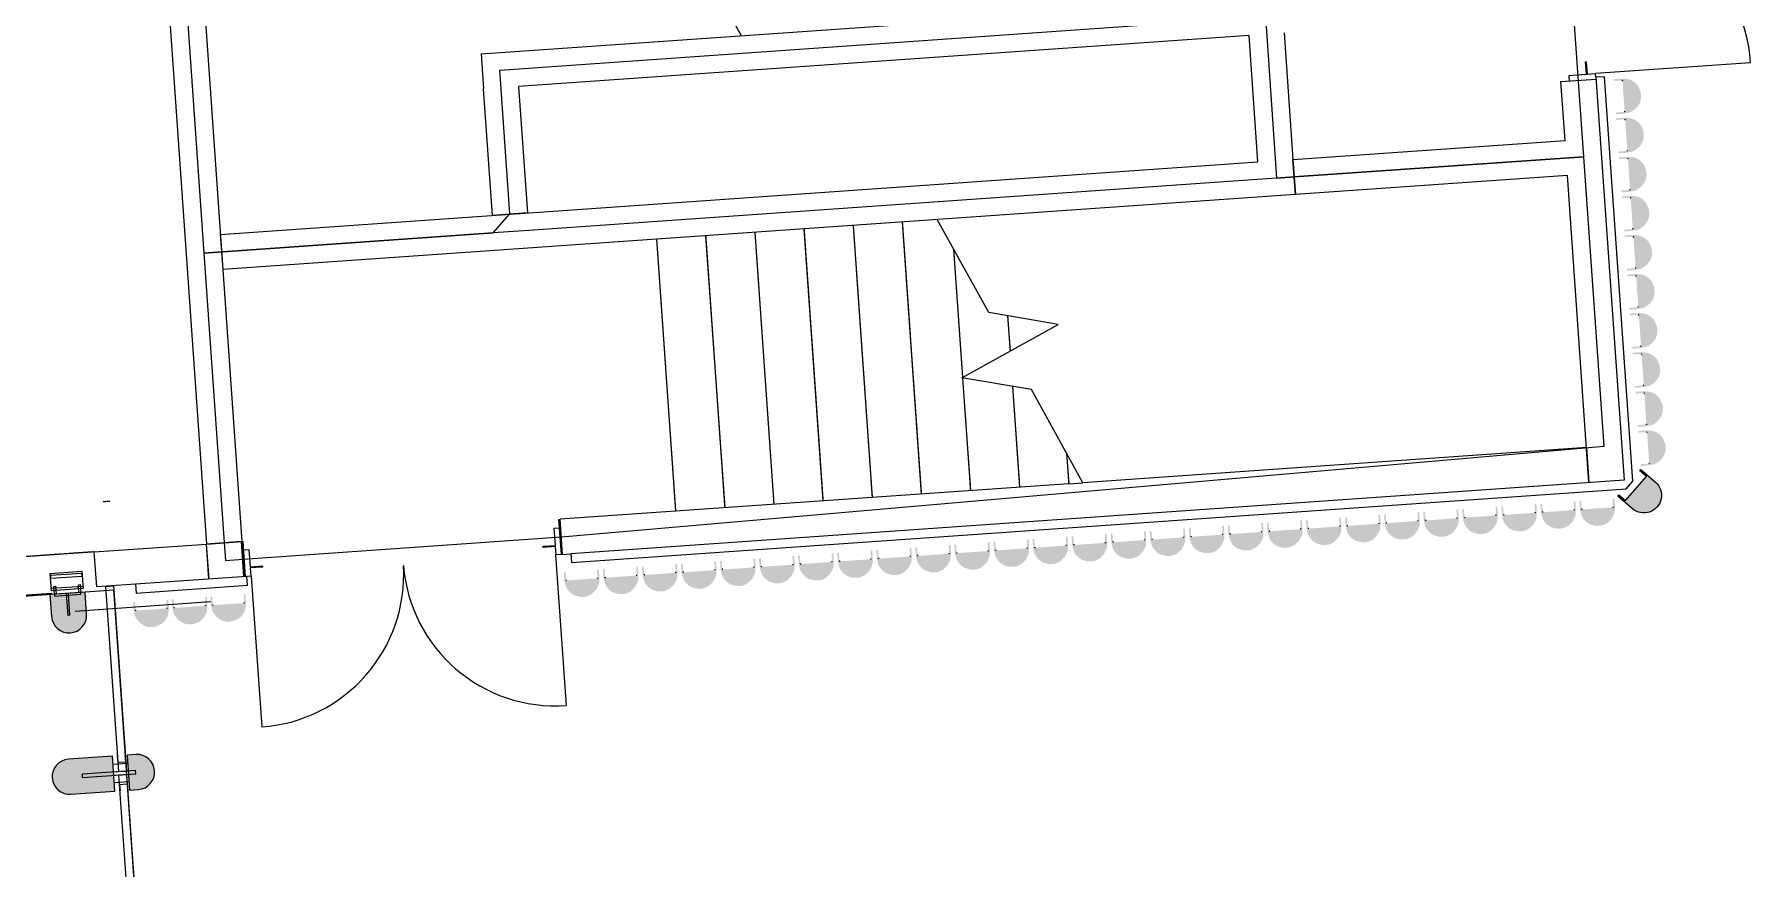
# Model space of a CAD drawing. Header units: millimetres. Extents: x 306 to 836129804, y -168137 to 818603917.
# Drawn here: x 833884647 to 833894402, y 817976548 to 817981290 of the extents above; entities that cross this region are included whole.
import ezdxf

# ---------------------------------------------------------------- set-up
doc = ezdxf.new("R2010")
doc.units = ezdxf.units.MM
doc.header["$LTSCALE"] = 3
doc.linetypes.add('HIDDEN', pattern=[0.375, 0.25, -0.125])
doc.linetypes.add('Overhead', pattern=[1.8, 1.2, -0.6])
for name, color, linetype, lineweight in [('A-010-M_LINE', 251, 'Continuous', 13), ('A-010-M_LINE-T', 251, 'Continuous', 13), ('A-200-M_WALL_EXT', 251, 'Continuous', 13), ('A-200-M_WALL_INT', 251, 'Continuous', 13), ('A-214-M_CURT_WALL', 251, 'Continuous', 13), ('A-215-M_CURT_PANEL', 251, 'Continuous', 13), ('A-242-M_STAIR', 251, 'Continuous', 13), ('A-242-MB_STAIR', 251, 'Continuous', 13), ('A-325-M_DOOR', 251, 'Continuous', 13), ('A-810-M_ROOMS', 251, 'Continuous', 13), ('Z-060-M_DETAIL', 253, 'Continuous', 5), ('Z-060-M_LINE_MEDIUM', 253, 'Continuous', 9)]:
    doc.layers.add(name, color=color, linetype=linetype, lineweight=lineweight)
doc.layers.add('UAJ-00XREF', color=7, linetype='Continuous')

# ---------------------------------------------------------------- blocks, each defined once
blk = doc.blocks.new('System Panel - ARC_Glazed-40607333-0300')
at = {"layer": 'A-215-M_CURT_PANEL', "lineweight": 9}
for p, q in [((-532.6, 0), (522.6, 0)), ((-532.6, -44), (-532.6, 0)), ((522.6, -44), (522.6, 0)), ((522.6, -44), (-532.6, -44))]:
    blk.add_line(p, q, dxfattribs=at)
blk = doc.blocks.new('ARC_CWP_PERFORATED METAL_STRAIGHT - ARC_CWP_PERFORATED METAL_STRAIGHT-39453977-0300')
at = {"layer": 'A-215-M_CURT_PANEL', "lineweight": 9}
for p, q in [((-98, 8), (100, 8)), ((100, 5), (-95, 5)), ((100, 5), (100, 8))]:
    blk.add_line(p, q, dxfattribs=at)
blk = doc.blocks.new('System Panel - ARC_Glazed-27605841-0300')
at = {"layer": 'A-215-M_CURT_PANEL', "lineweight": 9}
for p, q in [((-740, 0), (740, 0)), ((-740, -44), (-740, 0)), ((740, -44), (740, 0)), ((740, -44), (-740, -44))]:
    blk.add_line(p, q, dxfattribs=at)
blk = doc.blocks.new('Circular Mullion - ARC_CW_CERAMIC MULLION-30650210-0300')
at = {"layer": 'Z-060-M_LINE_MEDIUM', "lineweight": 18}
h = blk.add_hatch(color=256, dxfattribs=at)
h.paths.add_polyline_path([(0, 160), (27.6, 155.9), (50, 146.6), (76.1, 123.7), (86.6, 110), (96.6, 85.9), (100, 46.2), (100, 10), (-100, 10), (-100, 60), (-93.3, 93.9), (-86.6, 110), (-70.7, 130.7), (-50, 146.6), (-17.3, 157.7), (-10, 158.7)], flags=0)
h.paths.add_polyline_path([(-17.4, -73.5), (100, -73.5), (100, -323.5), (93.2, -357.6), (86.6, -373.5), (70.7, -394.2), (44.6, -412.3), (20.7, -420.8), (0, -423.5), (-25.9, -420.1), (-50, -410.1), (-75.6, -387.8), (-86.6, -373.5), (-96.6, -349.4), (-100, -323.5), (-100, -73.5), (-45.5, -73.5)], flags=0)
at = {"layer": 'Z-060-M_DETAIL', "lineweight": 18}
for p, q in [((-100, 60), (-100, 10)), ((-100, 10), (100, 10)), ((100, 10), (100, 60)), ((100, -73.5), (-100, -73.5)), ((-100, -73.5), (-100, -323.5)), ((100, -323.5), (100, -73.5))]:
    blk.add_line(p, q, dxfattribs=at)
for centre, start, end in [((0, 60), 0, 180), ((0, -323.5), 180, 360)]:
    blk.add_arc(centre, 100, start, end, dxfattribs=at)
at = {"layer": 'Z-060-M_LINE_MEDIUM'}
for p, q in [((-63, 0), (-100, 0)), ((-63, -44), (-63, 0)), ((-51.7, 10), (-51.7, -73.5)), ((-10, 52.5), (-10, -252.5)), ((10, 52.5), (-10, 52.5)), ((10, -252.5), (10, 52.5)), ((51.7, 10), (51.7, -73.5)), ((63, 0), (100, 0)), ((63, -44), (63, 0)), ((-63, -44), (-100, -44)), ((63, -44), (100, -44)), ((-10, -252.5), (10, -252.5))]:
    blk.add_line(p, q, dxfattribs=at)
blk = doc.blocks.new('Circular Mullion - CERAMIC_MULLIONS-V155-0300')
at = {"layer": 'Z-060-M_DETAIL'}
h = blk.add_hatch(dxfattribs=at)
h.set_pattern_fill('FP_104', color=256, style=0, pattern_type=2)
h.set_pattern_definition([(220, (51961, 85036.9), (-1413.188, 378.663), [152.4, -1676.4]), (275, (51961, 85036.9), (1456.275, 543.072), [121.92, -1341.12]), (169.549, (51971.6, 84915.4), (-889.342, 1597.993), [129.52, -1424.72]), (223.816, (51554.6, 85036.9), (-2152.884, 425.657), [228.6, -2514.6]), (173.364, (51582.6, 84856.2), (-1490.54, 2302.92), [194.28, -2137.08]), (278.816, (51554.6, 85037), (2461.697, -1210.45), [182.88, -2011.68]), (249, (51656.2, 84833.7), (-1419.581, -353.941), [152.4, -1676.4]), (304, (51656.2, 84833.7), (1010.4, 1180.998), [121.92, -1341.12]), (198.549, (51724.3, 84732.6), (-1552.558, 966.475), [129.52, -1424.72]), (232.5, (51960.96, 85036.9), (151.2082, -659.7864), [67.056, -1257.808, 67.056, -2640.584]), (232.5, (51960.96, 85036.9), (151.2082, -659.7864), [-1391.92, -1294.384, 67.056, -1279.144]), (262.5, (51960.96, 85036.9), (635.782, -723.772), [67.056, -709.168, 67.056, -1740.408]), (262.5, (51960.96, 85036.9), (635.782, -723.772), [-843.28, -1227.328, 67.056, -446.024]), (302.5, (51960.96, 85490.04), (963.728, -499.9629), [67.056, -440.944, 67.056, -3621.024]), (302.5, (51960.96, 85490.04), (963.728, -499.9629), [-575.056, -1517.904, 67.056, -2036.064]), (312.5, (51961, 85693.2), (1198.254, 99.357), [67.056, -593.344, 67.056, -985.52, -1493.52]), (312.5, (51961, 85693.2), (1198.254, 99.357), [-1712.976, 67.056, -1426.464])])
h.paths.add_polyline_path([(10, 44), (10, -10), (-10, -10), (-10, 73.5), (10, 73.5)], flags=0)
at = {"layer": 'A-214-M_CURT_WALL', "lineweight": 9}
for p, q in [((-10, 73.5), (-10, -10)), ((10, -10), (10, 73.5))]:
    blk.add_line(p, q, dxfattribs=at)
blk = doc.blocks.new('Circular Mullion - Type A_150mm Profile-25928163-0300')
at = {"layer": 'A-214-M_CURT_WALL'}
blk.add_hatch(color=256, dxfattribs=at).paths.add_polyline_path([(-100, 0), (-90, 0), (-90, -49.5), (90, -49.5), (90, 0), (100, 0), (99.3, -55.5), (93.7, -82.9), (86.6, -100), (70.7, -120.7), (50, -136.6), (18, -147.6), (-7.1, -149.1), (-25.9, -146.6), (-50, -136.6), (-73.9, -116.5), (-90, -91.8), (-96.6, -75.9), (-100, -34.4), (-100, -16)], flags=0)
blk = doc.blocks.new('Circular Mullion - CERAMIC TUBES 150mm-V182-0300')
at = {"layer": 'A-214-M_CURT_WALL', "lineweight": 9}
for centre, start, end in [((-87, 46.5), 90, 180), ((87, 46.5), 0, 90)]:
    blk.add_arc(centre, 3, start, end, dxfattribs=at)
blk = doc.blocks.new('Circular Mullion - CERAMIC TUBES 150mm-V183-0300')
at = {"layer": 'A-214-M_CURT_WALL', "lineweight": 9}
for centre, start, end in [((-87, -46.5), 180, 270), ((87, -46.5), 270, 0)]:
    blk.add_arc(centre, 3, start, end, dxfattribs=at)
blk = doc.blocks.new('Circular Mullion - CERAMIC TUBES 150mm-V184-0300')
at = {"layer": 'A-214-M_CURT_WALL', "lineweight": 9}
for centre, start, end in [((-87, -46.5), 180, 270), ((87, -46.5), 274.67003, 0)]:
    blk.add_arc(centre, 3, start, end, dxfattribs=at)
blk = doc.blocks.new('Circular Mullion - Type A-25928776-0300')
at = {"layer": 'A-214-M_CURT_WALL'}
blk.add_hatch(color=256, dxfattribs=at).paths.add_polyline_path([(-100, -0.2), (-90, -0.2), (-90, -49.5), (90, -47.4), (90, 0), (100, 0), (100, -109.3), (96.6, -135.2), (86.6, -159.3), (63.9, -185.3), (50, -195.9), (25.9, -205.9), (0, -209.3), (-25.9, -205.9), (-55.3, -191.8), (-70.7, -180), (-86.6, -159.3), (-96.6, -135.2), (-100, -109.3), (-100, -38.2)], flags=0)
at = {"layer": 'Z-060-M_DETAIL'}
for p, q in [((100, 0), (90, 0)), ((90, 0), (90, -49.5)), ((100, -109.3), (100, 0)), ((-90, -0.2), (-100, -0.2)), ((-100, -0.2), (-100, -109.3)), ((-90, -49.5), (-90, -0.2)), ((90, -49.5), (-90, -49.5))]:
    blk.add_line(p, q, dxfattribs=at)
blk.add_arc((0, -109.3), 100, 180, 0, dxfattribs=at)
blk = doc.blocks.new('Circular Mullion - CERAMIC TUBES 209mm-V185-0300')
at = {"layer": 'A-214-M_CURT_WALL', "lineweight": 9}
blk.add_line((-93, 0), (-97, 0), dxfattribs=at)
for centre, start, end in [((-87, -46.5), 195, 270), ((87, -46.5), 270, 345)]:
    blk.add_arc(centre, 3, start, end, dxfattribs=at)
blk = doc.blocks.new('Circular Mullion - ARC_225mm CERAMIC MULLION-27539017-0300')
at = {"layer": 'Z-060-M_DETAIL', "lineweight": 9}
blk.add_hatch(color=256, dxfattribs=at).paths.add_polyline_path([(100, -125), (96.6, -150.9), (86.6, -175), (70.7, -195.7), (50, -211.6), (25.9, -221.6), (0, -225), (-25.9, -221.6), (-50, -211.6), (-70.7, -195.7), (-86.6, -175), (-96.6, -150.9), (-100, -125), (-100, 0), (100, 0)], flags=0)
at = {"layer": 'Z-060-M_DETAIL'}
for p, q in [((-90, 120), (90, 120)), ((-90, 21.5), (-90, 120)), ((90, 108), (-90, 108)), ((-90, 108), (-90, 92.6)), ((90, 120), (90, 21.5)), ((90, 92.6), (90, 108)), ((-90, 92.6), (90, 92.6)), ((90, 33.5), (-90, 33.5)), ((90, 21.5), (-90, 21.5)), ((-75, 45), (-65, 45)), ((-75, 0), (-75, 45)), ((-65, 45), (-65, 0)), ((65, 45), (75, 45)), ((65, 0), (65, 45)), ((75, 45), (75, 0)), ((-75, 0), (-75, -10)), ((-65, 0), (-75, 0)), ((-75, -10), (75, -10)), ((-5, -125), (-5, 0)), ((5, -125), (5, 0)), ((75, 0), (65, 0)), ((75, -10), (75, 0)), ((5, -125), (-5, -125))]:
    blk.add_line(p, q, dxfattribs=at)
at = {"layer": 'Z-060-M_LINE_MEDIUM'}
for p, q in [((100, 0), (-100, 0)), ((-100, 0), (-100, -125)), ((100, -125), (100, 0))]:
    blk.add_line(p, q, dxfattribs=at)
blk.add_arc((0, -125), 100, 180, 360, dxfattribs=at)
blk = doc.blocks.new('3A35X-MAGP-P-MP-00')
at = {"layer": 'A-010-M_LINE'}
for p, q in [((834473324.4, 817981049.2), (834473274.6, 817981045.7)), ((834473274.6, 817981045.7), (834473434.6, 817978756.2)), ((834473485.1, 817978751.1), (834473324.4, 817981049.2)), ((834473434.6, 817978756.2), (834467449.3, 817978337.8)), ((834467452.8, 817978287.9), (834473446.7, 817978706.9)), ((834473446.7, 817978706.9), (834473485.1, 817978751.1)), ((834467449.3, 817978337.8), (834467452.8, 817978287.9)), ((834465607.3, 817978209), (834464973.9, 817978164.7)), ((834464973.9, 817978164.7), (834464977.3, 817978114.8)), ((834464977.3, 817978114.8), (834465610.8, 817978159.1)), ((834465610.8, 817978159.1), (834465607.3, 817978209))]:
    blk.add_line(p, q, dxfattribs=at)
at = {"layer": 'A-010-M_LINE', "linetype": 'HIDDEN'}
for p, q in [((834464829.3, 817978635.8), (834464790.4, 817978633.1)), ((834464740.4, 817978348.9), (834464300.1, 817978318.1))]:
    blk.add_line(p, q, dxfattribs=at)
at = {"layer": 'A-010-M_LINE-T'}
blk.add_line((834465400.4, 817978064.2), (834464632.3, 817978010.5), dxfattribs=at)
at = {"layer": 'A-200-M_WALL_EXT', "lineweight": 13}
for p, q in [((834473223.2, 817978941.9), (834470359.5, 817978741.7)), ((834473237.2, 817978742.4), (834473223.2, 817978941.9)), ((834470278.3, 817978736), (834467387.5, 817978533.9)), ((834467401.4, 817978334.4), (834467387.5, 817978533.9)), ((834465576.9, 817978407.4), (834465377.4, 817978393.4)), ((834465590.8, 817978207.8), (834465576.9, 817978407.4)), ((834465391.3, 817978193.9), (834465377.4, 817978393.4)), ((834467401.4, 817978334.4), (834467449.3, 817978337.8))]:
    blk.add_line(p, q, dxfattribs=at)
at = {"layer": 'A-200-M_WALL_INT'}
for p, q in [((834465379, 817978393.5), (834465084.7, 817982603.2)), ((834465284.2, 817982617.2), (834465578.5, 817978407.5)), ((834466938.6, 817981179.1), (834471488.7, 817981497.2)), ((834471303.2, 817981283.7), (834467152, 817980993.5)), ((834471353.4, 817980565.4), (834471303.2, 817981283.7)), ((834471502.7, 817981297.6), (834471552.9, 817980579.4)), ((834466938.6, 817981179.1), (834466952.5, 817980979.5)), ((834467002.7, 817980261.3), (834466952.5, 817980979.5)), ((834467152, 817980993.5), (834467202.2, 817980275.2)), ((834473075.8, 817981021.7), (834473275.3, 817981035.6)), ((834473099.1, 817980687.5), (834473075.8, 817981021.7)), ((834471552.9, 817980579.4), (834473099.1, 817980687.5)), ((834465456.5, 817980153.2), (834471353.4, 817980565.4)), ((834471552.9, 817980579.4), (834471566.8, 817980379.9)), ((834471566.8, 817980379.9), (834471552.9, 817980579.4)), ((834473113.1, 817980488), (834471566.8, 817980379.9)), ((834473235.1, 817978742.2), (834473113.1, 817980488)), ((834471566.8, 817980379.9), (834465470.4, 817979953.7)), ((834467202.2, 817980275.2), (834467002.7, 817980261.3)), ((834465456.5, 817980153.2), (834465470.4, 817979953.7)), ((834467381.1, 817978533.5), (834467388.1, 817978534)), ((834467395.1, 817978334), (834467381.1, 817978533.5)), ((834467402.1, 817978334.5), (834467388.1, 817978534)), ((834465379, 817978393.5), (834465578.5, 817978407.5)), ((834465578.5, 817978407.5), (834465585.5, 817978408)), ((834465592.5, 817978208), (834465578.5, 817978407.5)), ((834465599.5, 817978208.4), (834465585.5, 817978408)), ((834464740.4, 817978348.9), (834465378.9, 817978393.5)), ((834464754.4, 817978149.4), (834464740.4, 817978348.9)), ((834465392.8, 817978194), (834465378.9, 817978393.5)), ((834467402.1, 817978334.5), (834467395.1, 817978334)), ((834464973.9, 817978164.7), (834464754.4, 817978149.4))]:
    blk.add_line(p, q, dxfattribs=at)
at = {"layer": 'A-242-M_STAIR', "linetype": 'Overhead'}
for p, q in [((834468494.3, 817980165.1), (834468602.4, 817978618.9)), ((834468773.7, 817980184.6), (834468881.8, 817978638.4)), ((834469053, 817980204.1), (834469161.1, 817978657.9)), ((834469332.3, 817980223.7), (834469440.4, 817978677.4)), ((834467935.7, 817980126), (834468043.8, 817978579.8)), ((834468215, 817980145.6), (834468323.1, 817978599.3)), ((834469623.8, 817980069.1), (834469674.8, 817979339.8)), ((834469931, 817979690), (834469945, 817979489.6)), ((834470215, 817979641.7), (834470215.2, 817979639.4)), ((834469674.9, 817979337.6), (834469719.7, 817978697)), ((834469959, 817979289.2), (834469999, 817978716.5)), ((834470266.2, 817978910.1), (834470278.3, 817978736))]:
    blk.add_line(p, q, dxfattribs=at)
at = {"layer": 'A-242-M_STAIR'}
for p, q in [((834468494.3, 817980165.1), (834468602.4, 817978618.9)), ((834468773.7, 817980184.6), (834468881.8, 817978638.4)), ((834469053, 817980204.1), (834469161.1, 817978657.9)), ((834469332.3, 817980223.7), (834469440.4, 817978677.4)), ((834467935.7, 817980126), (834468043.8, 817978579.8)), ((834468215, 817980145.6), (834468323.1, 817978599.3)), ((834469623.8, 817980069.1), (834469674.8, 817979339.8)), ((834469931, 817979690), (834469945, 817979489.6)), ((834470215, 817979641.7), (834470215.2, 817979639.4)), ((834469674.9, 817979337.6), (834469719.7, 817978697)), ((834469959, 817979289.2), (834469999, 817978716.5)), ((834470266.2, 817978910.1), (834470278.3, 817978736)), ((834470278.3, 817978736), (834470359.5, 817978741.7))]:
    blk.add_line(p, q, dxfattribs=at)
at = {"layer": 'A-242-MB_STAIR'}
for p, q in [((834468123, 817981811.6), (834468416.3, 817981282.4)), ((834469823.8, 817979708.3), (834469530.4, 817980237.5)), ((834470218.3, 817979641.1), (834469823.8, 817979708.3)), ((834469671.7, 817979338.1), (834470218.3, 817979641.1)), ((834470066.2, 817979271), (834469671.7, 817979338.1)), ((834470359.5, 817978741.7), (834470066.2, 817979271))]:
    blk.add_line(p, q, dxfattribs=at)
at = {"layer": 'A-325-M_DOOR', "lineweight": 9}
for p, q in [((834473219.3, 817981061.8), (834473121.6, 817981054.9)), ((834473121.6, 817981054.9), (834473123.6, 817981025)), ((834473221.4, 817981132.1), (834473214.4, 817981131.6)), ((834473214.4, 817981131.6), (834473219.3, 817981061.8)), ((834473226.3, 817981062.3), (834473221.4, 817981132.1)), ((834473273.2, 817981065.5), (834473226.3, 817981062.3)), ((834473274.6, 817981045.7), (834473273.2, 817981065.5)), ((834467354.6, 817978483.5), (834467384.5, 817978485.6)), ((834467361.4, 817978385.7), (834467354.6, 817978483.5)), ((834465588.9, 817978360.1), (834465618.8, 817978362.2)), ((834465618.8, 817978362.2), (834465625.6, 817978264.4)), ((834467291.6, 817978380.9), (834467361.4, 817978385.7)), ((834467292, 817978373.9), (834467291.6, 817978380.9)), ((834467361.9, 817978378.8), (834467292, 817978373.9)), ((834467365.2, 817978331.9), (834467361.9, 817978378.8)), ((834467395.1, 817978334), (834467365.2, 817978331.9)), ((834465625.6, 817978264.4), (834465695.5, 817978269.3)), ((834465695.9, 817978262.3), (834465626.1, 817978257.4)), ((834465626.1, 817978257.4), (834465629.4, 817978210.5)), ((834465695.5, 817978269.3), (834465695.9, 817978262.3)), ((834465629.4, 817978210.5), (834465607.3, 817978209))]:
    blk.add_line(p, q, dxfattribs=at)
at = {"layer": 'A-325-M_DOOR'}
for p, q in [((834473273, 817981068.5), (834474154.3, 817981130.2)), ((834467362.2, 817978331.7), (834467422, 817977475.3)), ((834465632.4, 817978210.7), (834465692.3, 817977354.3))]:
    blk.add_line(p, q, dxfattribs=at)
for centre, radius, start, end in [((834473264.4, 817981067.9), 892, 3.99891, 93.44946), ((834465631.8, 817978219.3), 867, 273.99891, 3.43362), ((834467361.6, 817978340.2), 867, 184.5642, 273.99891)]:
    blk.add_arc(centre, radius, start, end, dxfattribs=at)
at = {"layer": 'A-810-M_ROOMS', "flags": 128}
blk.add_lwpolyline([(834465085.8, 817974771.6), (834464865.7, 817977918.8), (834464850.9, 817978131.1), (834464308.7, 817978093.2), (834464157.8, 817978224.4), (834463773.4, 817983723.4), (834463904.6, 817983874.4), (834468435.5, 817984191.1), (834469968.6, 817984298.3), (834469977.9, 817984166.1), (834470142.5, 817984177.6), (834470137.6, 817984246.7), (834470118.4, 817984521.6), (834468190.7, 818012091.5)], dxfattribs=at)
for points in [[(834465363.7, 817980046.5), (834467008.1, 817980161.4), (834467102.4, 817980269.9), (834467045.3, 817981086.3), (834471396, 817981390.4), (834471460.1, 817980472.7), (834471559.9, 817980479.6), (834473205.9, 817980594.7), (834473176, 817981021.7), (834473046, 817982881.1), (834473026.7, 817983156.9), (834465177.5, 817982710)], [(834471559.9, 817980479.6), (834471460.1, 817980472.7), (834467210.8, 817980175.6), (834467008.1, 817980161.4), (834465363.7, 817980046.5), (834465478.7, 817978402.1), (834465485.8, 817978300.7), (834465585.5, 817978307.7), (834467394.4, 817978434.2), (834467395.1, 817978434.2), (834473320.8, 817978950.3), (834473205.9, 817980594.7)]]:
    blk.add_lwpolyline(points, close=True, dxfattribs=at)
at = {"layer": 'A-214-M_CURT_WALL'}
for p, rotation in [((834473382.5, 817980935.9), 93.9989085257714), ((834473398, 817980713.7), 93.9989085257714), ((834473413.5, 817980491.6), 93.9989085257714), ((834473429.1, 817980269.5), 93.9989085257714), ((834473444.6, 817980047.3), 93.9989085257714), ((834473460.1, 817979825.2), 93.9989085257714), ((834473475.6, 817979603.1), 93.9989085257714), ((834473491.2, 817979380.9), 93.9989085257714), ((834473506.7, 817979158.8), 93.9989085257714), ((834473522.2, 817978936.7), 93.9989085257714), ((834465060.8, 817978070.5), 3.998908525771384), ((834465280.2, 817978085.9), 3.998908525771384), ((834465499.7, 817978101.2), 3.998908525771384)]:
    blk.add_blockref('Circular Mullion - Type A_150mm Profile-25928163-0300', p, dxfattribs=dict(at, rotation=rotation))
at = {"layer": 'A-214-M_CURT_WALL', "lineweight": 9, "extrusion": (0, 0, -1)}
for name, p, rotation in [('Circular Mullion - CERAMIC TUBES 150mm-V182-0300', (-834473382.5, 817980935.9), 86.00109147422862), ('Circular Mullion - CERAMIC TUBES 150mm-V182-0300', (-834473398, 817980713.7), 86.00109147422862), ('Circular Mullion - CERAMIC TUBES 150mm-V182-0300', (-834473413.5, 817980491.6), 86.00109147422862), ('Circular Mullion - CERAMIC TUBES 150mm-V182-0300', (-834473429.1, 817980269.5), 86.00109147422862), ('Circular Mullion - CERAMIC TUBES 150mm-V182-0300', (-834473444.6, 817980047.3), 86.00109147422862), ('Circular Mullion - CERAMIC TUBES 150mm-V182-0300', (-834473460.1, 817979825.2), 86.00109147422862), ('Circular Mullion - CERAMIC TUBES 150mm-V182-0300', (-834473475.6, 817979603.1), 86.00109147422862), ('Circular Mullion - CERAMIC TUBES 150mm-V182-0300', (-834473491.2, 817979380.9), 86.00109147422862), ('Circular Mullion - CERAMIC TUBES 150mm-V182-0300', (-834473506.7, 817979158.8), 86.00109147422862), ('Circular Mullion - CERAMIC TUBES 150mm-V182-0300', (-834473522.2, 817978936.7), 86.00109147422862), ('Circular Mullion - CERAMIC TUBES 150mm-V183-0300', (-834473280.5, 817978645.2), 356.0010914742286), ('Circular Mullion - CERAMIC TUBES 150mm-V183-0300', (-834471948.5, 817978552), 356.0010914742286), ('Circular Mullion - CERAMIC TUBES 150mm-V183-0300', (-834472170.5, 817978567.6), 356.0010914742286), ('Circular Mullion - CERAMIC TUBES 150mm-V183-0300', (-834472392.5, 817978583.1), 356.0010914742286), ('Circular Mullion - CERAMIC TUBES 150mm-V184-0300', (-834472614.5, 817978598.6), 356.0010914742286), ('Circular Mullion - CERAMIC TUBES 150mm-V183-0300', (-834472836.5, 817978614.1), 356.0010914742286), ('Circular Mullion - CERAMIC TUBES 150mm-V183-0300', (-834473058.5, 817978629.7), 356.0010914742286), ('Circular Mullion - CERAMIC TUBES 150mm-V183-0300', (-834470616.4, 817978458.9), 356.0010914742286), ('Circular Mullion - CERAMIC TUBES 150mm-V183-0300', (-834470838.4, 817978474.4), 356.0010914742286), ('Circular Mullion - CERAMIC TUBES 150mm-V183-0300', (-834471060.4, 817978490), 356.0010914742286), ('Circular Mullion - CERAMIC TUBES 150mm-V183-0300', (-834471282.4, 817978505.5), 356.0010914742286), ('Circular Mullion - CERAMIC TUBES 150mm-V183-0300', (-834471504.4, 817978521), 356.0010914742286), ('Circular Mullion - CERAMIC TUBES 150mm-V183-0300', (-834471726.4, 817978536.5), 356.0010914742286), ('Circular Mullion - CERAMIC TUBES 150mm-V183-0300', (-834469062.2, 817978350.3), 356.0010914742286), ('Circular Mullion - CERAMIC TUBES 150mm-V183-0300', (-834469284.3, 817978365.8), 356.0010914742286), ('Circular Mullion - CERAMIC TUBES 150mm-V183-0300', (-834469506.3, 817978381.3), 356.0010914742286), ('Circular Mullion - CERAMIC TUBES 150mm-V183-0300', (-834469728.3, 817978396.8), 356.0010914742286), ('Circular Mullion - CERAMIC TUBES 150mm-V183-0300', (-834469950.3, 817978412.4), 356.0010914742286), ('Circular Mullion - CERAMIC TUBES 150mm-V183-0300', (-834470172.3, 817978427.9), 356.0010914742286), ('Circular Mullion - CERAMIC TUBES 150mm-V183-0300', (-834470394.3, 817978443.4), 356.0010914742286), ('Circular Mullion - CERAMIC TUBES 150mm-V183-0300', (-834467730.2, 817978257.2), 356.0010914742286), ('Circular Mullion - CERAMIC TUBES 150mm-V183-0300', (-834467952.2, 817978272.7), 356.0010914742286), ('Circular Mullion - CERAMIC TUBES 150mm-V183-0300', (-834468174.2, 817978288.2), 356.0010914742286), ('Circular Mullion - CERAMIC TUBES 150mm-V183-0300', (-834468396.2, 817978303.7), 356.0010914742286), ('Circular Mullion - CERAMIC TUBES 150mm-V183-0300', (-834468618.2, 817978319.2), 356.0010914742286), ('Circular Mullion - CERAMIC TUBES 150mm-V183-0300', (-834468840.2, 817978334.8), 356.0010914742286), ('Circular Mullion - CERAMIC TUBES 150mm-V183-0300', (-834467508.1, 817978241.6), 356.0010914742286), ('Circular Mullion - CERAMIC TUBES 150mm-V182-0300', (-834465060.8, 817978070.5), 176.0010914742286), ('Circular Mullion - CERAMIC TUBES 150mm-V182-0300', (-834465280.2, 817978085.9), 176.0010914742286), ('Circular Mullion - CERAMIC TUBES 150mm-V182-0300', (-834465499.7, 817978101.2), 176.0010914742286)]:
    blk.add_blockref(name, p, dxfattribs=dict(at, rotation=rotation))
at = {"layer": 'A-214-M_CURT_WALL', "extrusion": (0, 0, -1)}
for name, p, rotation in [('Circular Mullion - Type A-25928776-0300', (-834473465, 817978741.5), 311.0010914742304), ('Circular Mullion - Type A_150mm Profile-25928163-0300', (-834472614.5, 817978598.6), 356.0010914742286), ('Circular Mullion - Type A_150mm Profile-25928163-0300', (-834472836.5, 817978614.1), 356.0010914742286), ('Circular Mullion - Type A_150mm Profile-25928163-0300', (-834473058.5, 817978629.7), 356.0010914742286), ('Circular Mullion - Type A_150mm Profile-25928163-0300', (-834473280.5, 817978645.2), 356.0010914742286), ('Circular Mullion - Type A_150mm Profile-25928163-0300', (-834471282.4, 817978505.5), 356.0010914742286), ('Circular Mullion - Type A_150mm Profile-25928163-0300', (-834471504.4, 817978521), 356.0010914742286), ('Circular Mullion - Type A_150mm Profile-25928163-0300', (-834471726.4, 817978536.5), 356.0010914742286), ('Circular Mullion - Type A_150mm Profile-25928163-0300', (-834471948.5, 817978552), 356.0010914742286), ('Circular Mullion - Type A_150mm Profile-25928163-0300', (-834472170.5, 817978567.6), 356.0010914742286), ('Circular Mullion - Type A_150mm Profile-25928163-0300', (-834472392.5, 817978583.1), 356.0010914742286), ('Circular Mullion - Type A_150mm Profile-25928163-0300', (-834469950.3, 817978412.4), 356.0010914742286), ('Circular Mullion - Type A_150mm Profile-25928163-0300', (-834470172.3, 817978427.9), 356.0010914742286), ('Circular Mullion - Type A_150mm Profile-25928163-0300', (-834470394.3, 817978443.4), 356.0010914742286), ('Circular Mullion - Type A_150mm Profile-25928163-0300', (-834470616.4, 817978458.9), 356.0010914742286), ('Circular Mullion - Type A_150mm Profile-25928163-0300', (-834470838.4, 817978474.4), 356.0010914742286), ('Circular Mullion - Type A_150mm Profile-25928163-0300', (-834471060.4, 817978490), 356.0010914742286), ('Circular Mullion - Type A_150mm Profile-25928163-0300', (-834468396.2, 817978303.7), 356.0010914742286), ('Circular Mullion - Type A_150mm Profile-25928163-0300', (-834468618.2, 817978319.2), 356.0010914742286), ('Circular Mullion - Type A_150mm Profile-25928163-0300', (-834468840.2, 817978334.8), 356.0010914742286), ('Circular Mullion - Type A_150mm Profile-25928163-0300', (-834469062.2, 817978350.3), 356.0010914742286), ('Circular Mullion - Type A_150mm Profile-25928163-0300', (-834469284.3, 817978365.8), 356.0010914742286), ('Circular Mullion - Type A_150mm Profile-25928163-0300', (-834469506.3, 817978381.3), 356.0010914742286), ('Circular Mullion - Type A_150mm Profile-25928163-0300', (-834469728.3, 817978396.8), 356.0010914742286), ('Circular Mullion - Type A_150mm Profile-25928163-0300', (-834467508.1, 817978241.6), 356.0010914742286), ('Circular Mullion - Type A_150mm Profile-25928163-0300', (-834467730.2, 817978257.2), 356.0010914742286), ('Circular Mullion - Type A_150mm Profile-25928163-0300', (-834467952.2, 817978272.7), 356.0010914742286), ('Circular Mullion - Type A_150mm Profile-25928163-0300', (-834468174.2, 817978288.2), 356.0010914742286)]:
    blk.add_blockref(name, p, dxfattribs=dict(at, rotation=rotation))
at = {"layer": 'A-214-M_CURT_WALL', "lineweight": 9, "rotation": 3.998908525771384}
blk.add_blockref('Circular Mullion - ARC_225mm CERAMIC MULLION-27539017-0300', (834464588, 817978112.7), dxfattribs=at)
at = {"layer": 'A-214-M_CURT_WALL', "lineweight": 18, "rotation": 273.9989085257712}
blk.add_blockref('Circular Mullion - ARC_CW_CERAMIC MULLION-30650210-0300', (834464923.4, 817977093.4), dxfattribs=at)
at = {"layer": 'A-215-M_CURT_PANEL', "lineweight": 9}
for name, p, rotation in [('ARC_CWP_PERFORATED METAL_STRAIGHT - ARC_CWP_PERFORATED METAL_STRAIGHT-39453977-0300', (834464398.5, 817978099.4), 3.998908525771384), ('System Panel - ARC_Glazed-40607333-0300', (834464886.3, 817977624.7), 273.9989085257712)]:
    blk.add_blockref(name, p, dxfattribs=dict(at, rotation=rotation))
at = {"layer": 'A-215-M_CURT_PANEL', "rotation": 273.9989085257712}
blk.add_blockref('System Panel - ARC_Glazed-27605841-0300', (834464975.7, 817976345.2), dxfattribs=at)
at = {"layer": 'Z-060-M_DETAIL', "lineweight": 9, "extrusion": (0, 0, -1)}
for name, p, rotation in [('Circular Mullion - CERAMIC TUBES 209mm-V185-0300', (-834473465, 817978741.5), 311.0010914742304), ('Circular Mullion - CERAMIC_MULLIONS-V155-0300', (-834464923.4, 817977093.4), 266.0010914742286)]:
    blk.add_blockref(name, p, dxfattribs=dict(at, rotation=rotation))

msp = doc.modelspace()

# ---------------------------------------------------------------- block references
at = {"layer": 'UAJ-00XREF', "ltscale": 0.5}
msp.add_blockref('3A35X-MAGP-P-MP-00', (-579752.6, 0), dxfattribs=at)

doc.saveas('drawing.dxf')
